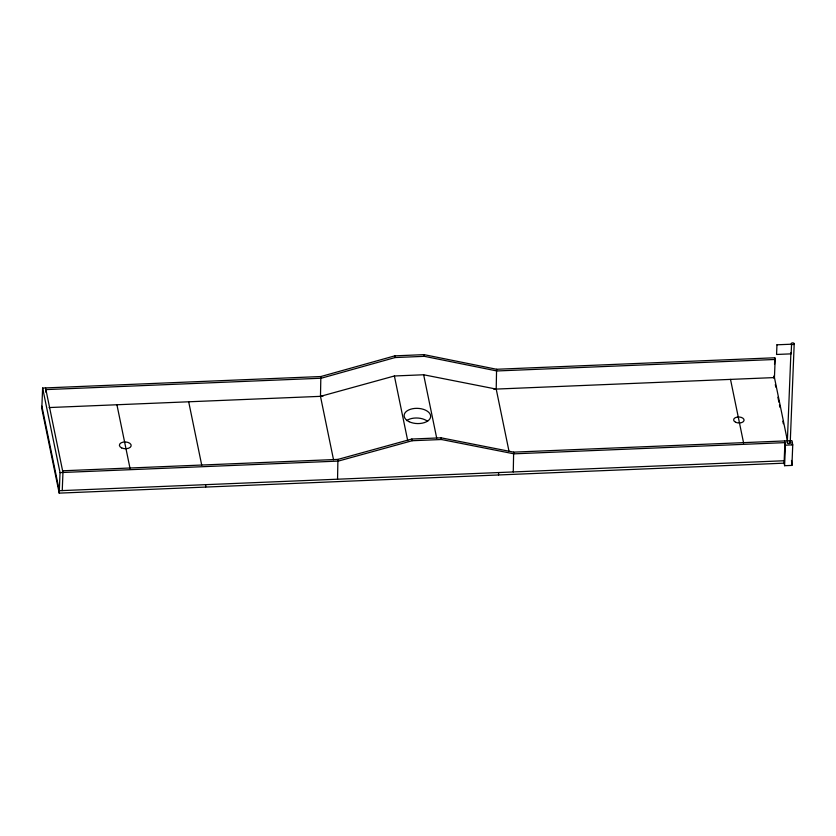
<?xml version="1.0" encoding="UTF-8"?>
<svg xmlns="http://www.w3.org/2000/svg" width="836" height="836" viewBox="0 0 836 836"><rect width="100%" height="100%" fill="white"/><g stroke="black" fill="none" stroke-linecap="round" stroke-linejoin="round"><path stroke-width="1.25" d="M493.762 389.179L774.439 377.579L775.16 359.47L774.815 357.777L496.584 369.272L424.051 354.642L394.791 355.854L320.857 376.534L42.626 388.04L41.8 408.574L59.21 493.125L784.084 463.165L784.607 465.704L791.922 465.401L792.747 444.867L791.88 440.635L513.649 452.14L441.105 437.824L411.834 439.036L337.922 459.403L62.616 470.783M45.802 392.199L45.896 389.607L321.202 378.227L395.135 357.547L424.395 356.335L496.929 370.965L775.16 359.47M59.21 493.125L60.035 472.591L42.626 388.04M62.24 490.586L62.961 472.476L45.552 387.914M205.646 487.075L205.75 484.65M333.533 459.758L320.481 396.348L320.857 376.534M337.545 479.206L337.922 459.403M508.999 451.231L496.208 389.085L496.584 369.272M498.528 474.963L498.622 472.549M513.262 471.943L513.649 452.14M773.99 378.311L774.094 375.886L787.491 441M774.554 364.245L774.815 357.777M784.084 463.165L784.91 442.631L513.994 453.833L441.45 439.517L412.179 440.729L338.266 461.096L60.035 472.591M784.607 465.704L785.432 445.17L784.555 440.938M787.303 442.589L790.908 352.688M790.219 442.913L794.2 343.878A1.473 0.846 2.3 0 0 792.194 342.917A1.473 0.846 2.3 0 0 791.828 344.359A1.473 0.846 2.3 0 0 794.2 343.878M791.504 460.448L791.922 465.401M792.12 444.919L792.225 442.328M320.481 396.348L394.393 375.981L423.653 374.768L496.208 389.085M49.084 407.56L322.915 396.243M785.432 445.17L792.747 444.867M784.178 460.751L59.304 490.711L41.894 406.15M775.296 384.612L775.808 387.141M777.888 397.236L778.933 402.283M779.445 404.812L779.967 407.331M782.83 421.219L783.342 423.737M730.507 379.398L743.612 443.028M424.051 354.642L424.395 356.335M441.105 437.824L441.45 439.517M423.653 374.768L436.716 438.179M394.791 355.854L395.135 357.547M411.834 439.036L412.179 440.729M394.393 375.981L407.717 440.666M188.685 401.792L201.737 465.203M116.925 404.76L130.071 468.568M406.568 420.623A13.282 7.618 2.3 0 1 427.624 421.344M789.675 442.108A1.473 0.846 2.3 0 1 789.832 443.362A1.473 0.846 2.3 0 1 787.658 443.289A1.473 0.846 2.3 0 1 787.878 442.045M776.957 344.798L776.571 354.464L791.169 353.858L791.556 344.202L776.957 344.798M121.638 447.908A5.904 3.386 2.3 0 0 131.127 445.985A5.904 3.386 2.3 0 0 123.101 442.139A5.904 3.386 2.3 0 0 121.638 447.908M735.628 422.253A5.225 2.999 2.3 0 0 744.03 420.55A5.225 2.999 2.3 0 0 736.924 417.143A5.225 2.999 2.3 0 0 735.628 422.253M409.17 421.72A13.282 7.618 2.3 0 0 430.519 417.404A13.282 7.618 2.3 0 0 412.461 408.752A13.282 7.618 2.3 0 0 409.17 421.72"/></g></svg>
